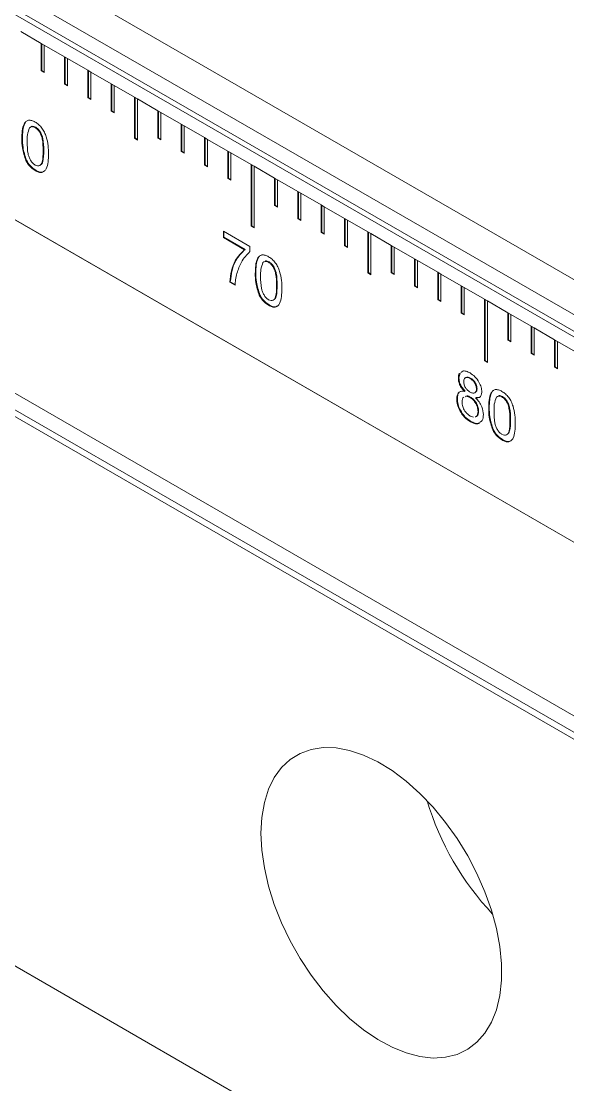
# Model space of a CAD drawing. Header units: inches. Extents: x 0.1 to 10.9, y 0 to 8.5.
# Drawn here: x 8.803 to 9.129, y 2.545 to 3.179 of the extents above; entities that cross this region are included whole.
import ezdxf

# ---------------------------------------------------------------- set-up
doc = ezdxf.new("R2010")
doc.units = ezdxf.units.IN
doc.header["$MEASUREMENT"] = 0

msp = doc.modelspace()

# ---------------------------------------------------------------- linework, layer by layer
at = {"color": 7, "linetype": 'Continuous', "lineweight": 18}
for p, q in [((10.08791, 2.47344), (8, 3.67877)), ((7.9703, 3.66163), (10.05821, 2.4563)), ((10.06131, 2.45809), (7.9734, 3.66341)), ((10.08791, 2.45258), (8, 3.65791)), ((7.9703, 3.53915), (10.05114, 2.3379)), ((10.05821, 2.33382), (7.9703, 3.53914)), ((10.06425, 2.21702), (7.97633, 3.42234)), ((10.06175, 2.21438), (7.97383, 3.41971)), ((10.0918, 2.21096), (8.00388, 3.41629)), ((8.81496, 3.16585), (8.80281, 3.17286)), ((8.81673, 3.16483), (8.81496, 3.16585)), ((8.81496, 3.16585), (8.81496, 3.14952)), ((8.81532, 3.16564), (8.81532, 3.14972)), ((8.82888, 3.15781), (8.81673, 3.16483)), ((8.81673, 3.14849), (8.81673, 3.16483)), ((8.83065, 3.15679), (8.82888, 3.15781)), ((8.82888, 3.15781), (8.82888, 3.14148)), ((8.82924, 3.15761), (8.82924, 3.14168)), ((8.8428, 3.14978), (8.83065, 3.15679)), ((8.83065, 3.14046), (8.83065, 3.15679)), ((8.81532, 3.14972), (8.81496, 3.14952)), ((8.81496, 3.14952), (8.81673, 3.14849)), ((8.81532, 3.14972), (8.81673, 3.1489)), ((8.84457, 3.14875), (8.8428, 3.14978)), ((8.8428, 3.14978), (8.8428, 3.13344)), ((8.84316, 3.14957), (8.84316, 3.13365)), ((8.85672, 3.14174), (8.84457, 3.14875)), ((8.84457, 3.13242), (8.84457, 3.14875)), ((8.82924, 3.14168), (8.82888, 3.14148)), ((8.82888, 3.14148), (8.83065, 3.14046)), ((8.82924, 3.14168), (8.83065, 3.14087)), ((8.85849, 3.14072), (8.85672, 3.14174)), ((8.85672, 3.14174), (8.85672, 3.12541)), ((8.85707, 3.14154), (8.85707, 3.12561)), ((8.87064, 3.1337), (8.85849, 3.14072)), ((8.85849, 3.12439), (8.85849, 3.14072)), ((8.84316, 3.13365), (8.8428, 3.13344)), ((8.8428, 3.13344), (8.84457, 3.13242)), ((8.84316, 3.13365), (8.84457, 3.13283)), ((8.87241, 3.13268), (8.87064, 3.1337)), ((8.87064, 3.1337), (8.87064, 3.10921)), ((8.87099, 3.1335), (8.87099, 3.10941)), ((8.88456, 3.12567), (8.87241, 3.13268)), ((8.87241, 3.10819), (8.87241, 3.13268)), ((8.85707, 3.12561), (8.85672, 3.12541)), ((8.85672, 3.12541), (8.85849, 3.12439)), ((8.85707, 3.12561), (8.85849, 3.1248)), ((8.88633, 3.12465), (8.88456, 3.12567)), ((8.88456, 3.12567), (8.88456, 3.10934)), ((8.88491, 3.12546), (8.88491, 3.10954)), ((8.89848, 3.11763), (8.88633, 3.12465)), ((8.88633, 3.10832), (8.88633, 3.12465)), ((8.81176, 3.11581), (8.81141, 3.11561)), ((8.90025, 3.11661), (8.89848, 3.11763)), ((8.89848, 3.11763), (8.89848, 3.1013)), ((8.89883, 3.11743), (8.89883, 3.10151)), ((8.9124, 3.1096), (8.90025, 3.11661)), ((8.90025, 3.10028), (8.90025, 3.11661)), ((8.87099, 3.10941), (8.87064, 3.10921)), ((8.87099, 3.10941), (8.87241, 3.1086)), ((8.88491, 3.10954), (8.88456, 3.10934)), ((8.88456, 3.10934), (8.88633, 3.10832)), ((8.88491, 3.10954), (8.88633, 3.10873)), ((8.91417, 3.10858), (8.9124, 3.1096)), ((8.9124, 3.1096), (8.9124, 3.09327)), ((8.91275, 3.10939), (8.91275, 3.09347)), ((8.80387, 3.10918), (8.80351, 3.10898)), ((8.87064, 3.10921), (8.87241, 3.10819)), ((8.92632, 3.10156), (8.91417, 3.10858)), ((8.91417, 3.09225), (8.91417, 3.10858)), ((8.81656, 3.10187), (8.81621, 3.10166)), ((8.89883, 3.10151), (8.89848, 3.1013)), ((8.89848, 3.1013), (8.90025, 3.10028)), ((8.89883, 3.10151), (8.90025, 3.10069)), ((8.92809, 3.10054), (8.92632, 3.10156)), ((8.92632, 3.10156), (8.92632, 3.08523)), ((8.92667, 3.10136), (8.92667, 3.08544)), ((8.94024, 3.09353), (8.92809, 3.10054)), ((8.92809, 3.08421), (8.92809, 3.10054)), ((10.06175, 1.88658), (7.97383, 3.0919)), ((8.80627, 3.09609), (8.80592, 3.09588)), ((8.91275, 3.09347), (8.9124, 3.09327)), ((8.9124, 3.09327), (8.91417, 3.09225)), ((8.91275, 3.09347), (8.91417, 3.09265)), ((8.94201, 3.09251), (8.94024, 3.09353)), ((8.94024, 3.09353), (8.94024, 3.05678)), ((8.94059, 3.09332), (8.94059, 3.05699)), ((8.95416, 3.08549), (8.94201, 3.09251)), ((8.94201, 3.05576), (8.94201, 3.09251)), ((8.8118, 3.09014), (8.81145, 3.08994)), ((8.92667, 3.08544), (8.92632, 3.08523)), ((8.92632, 3.08523), (8.92809, 3.08421)), ((8.92667, 3.08544), (8.92809, 3.08462)), ((8.95592, 3.08447), (8.95416, 3.08549)), ((8.95416, 3.08549), (8.95416, 3.06916)), ((8.95451, 3.08529), (8.95451, 3.06936)), ((8.96808, 3.07746), (8.95592, 3.08447)), ((8.95592, 3.06814), (8.95592, 3.08447)), ((8.96984, 3.07643), (8.96808, 3.07746)), ((8.96808, 3.07746), (8.96808, 3.06112)), ((8.96843, 3.07725), (8.96843, 3.06133)), ((8.982, 3.06942), (8.96984, 3.07643)), ((8.96984, 3.0601), (8.96984, 3.07643)), ((8.95451, 3.06936), (8.95416, 3.06916)), ((8.95416, 3.06916), (8.95592, 3.06814)), ((8.95451, 3.06936), (8.95592, 3.06855)), ((8.98376, 3.0684), (8.982, 3.06942)), ((8.982, 3.06942), (8.982, 3.05309)), ((8.98235, 3.06922), (8.98235, 3.05329)), ((8.99592, 3.06138), (8.98376, 3.0684)), ((8.98376, 3.05207), (8.98376, 3.0684)), ((8.96843, 3.06133), (8.96808, 3.06112)), ((8.96808, 3.06112), (8.96984, 3.0601)), ((8.96843, 3.06133), (8.96984, 3.06051)), ((8.99768, 3.06036), (8.99592, 3.06138)), ((8.99592, 3.06138), (8.99592, 3.04505)), ((8.99627, 3.06118), (8.99627, 3.04526)), ((9.00983, 3.05335), (8.99768, 3.06036)), ((8.99768, 3.04403), (8.99768, 3.06036)), ((8.92367, 3.05373), (8.93954, 3.04457)), ((8.92367, 3.05007), (8.92367, 3.05373)), ((8.92402, 3.05027), (8.92402, 3.05353)), ((8.94059, 3.05699), (8.94024, 3.05678)), ((8.94024, 3.05678), (8.94201, 3.05576)), ((8.94059, 3.05699), (8.94201, 3.05617)), ((8.98235, 3.05329), (8.982, 3.05309)), ((8.982, 3.05309), (8.98376, 3.05207)), ((8.98235, 3.05329), (8.98376, 3.05248)), ((9.0116, 3.05233), (9.00983, 3.05335)), ((9.00983, 3.05335), (9.00983, 3.02885)), ((9.01019, 3.05314), (9.01019, 3.02906)), ((9.02375, 3.04531), (9.0116, 3.05233)), ((9.0116, 3.02783), (9.0116, 3.05233)), ((8.92402, 3.05027), (8.92367, 3.05007)), ((8.93636, 3.04274), (8.92367, 3.05007)), ((8.93672, 3.04295), (8.92402, 3.05027)), ((8.93672, 3.04295), (8.93636, 3.04274)), ((8.93954, 3.04457), (8.93954, 3.04161)), ((8.99627, 3.04526), (8.99592, 3.04505)), ((8.99592, 3.04505), (8.99768, 3.04403)), ((8.99627, 3.04526), (8.99768, 3.04444)), ((9.02552, 3.04429), (9.02375, 3.04531)), ((9.02375, 3.04531), (9.02375, 3.02898)), ((9.02411, 3.04511), (9.02411, 3.02919)), ((9.03767, 3.03728), (9.02552, 3.04429)), ((9.02552, 3.02796), (9.02552, 3.04429)), ((8.95096, 3.03546), (8.95061, 3.03525)), ((9.03944, 3.03626), (9.03767, 3.03728)), ((9.03767, 3.03728), (9.03767, 3.02095)), ((9.03803, 3.03707), (9.03803, 3.02115)), ((9.05159, 3.02924), (9.03944, 3.03626)), ((9.03944, 3.01993), (9.03944, 3.03626)), ((8.94306, 3.02883), (8.94271, 3.02862)), ((9.01019, 3.02906), (9.00983, 3.02885)), ((9.00983, 3.02885), (9.0116, 3.02783)), ((9.01019, 3.02906), (9.0116, 3.02824)), ((9.02411, 3.02919), (9.02375, 3.02898)), ((9.02375, 3.02898), (9.02552, 3.02796)), ((9.02411, 3.02919), (9.02552, 3.02837)), ((9.05336, 3.02822), (9.05159, 3.02924)), ((9.05159, 3.02924), (9.05159, 3.01291)), ((9.05195, 3.02904), (9.05195, 3.01312)), ((9.06551, 3.02121), (9.05336, 3.02822)), ((9.05336, 3.01189), (9.05336, 3.02822)), ((8.92783, 3.02353), (8.92748, 3.02332)), ((8.93065, 3.02149), (8.92748, 3.02332)), ((8.93069, 3.02188), (8.92783, 3.02353)), ((8.95575, 3.02151), (8.9554, 3.02131)), ((9.03803, 3.02115), (9.03767, 3.02095)), ((9.03767, 3.02095), (9.03944, 3.01993)), ((9.03803, 3.02115), (9.03944, 3.02033)), ((9.06728, 3.02019), (9.06551, 3.02121)), ((9.06551, 3.02121), (9.06551, 3.00488)), ((9.06587, 3.021), (9.06587, 3.00508)), ((8.94547, 3.01573), (8.94511, 3.01553)), ((9.07943, 3.01317), (9.06728, 3.02019)), ((9.06728, 3.00386), (9.06728, 3.02019)), ((8.95099, 3.00979), (8.95064, 3.00958)), ((9.05195, 3.01312), (9.05159, 3.01291)), ((9.05159, 3.01291), (9.05336, 3.01189)), ((9.05195, 3.01312), (9.05336, 3.0123)), ((9.0812, 3.01215), (9.07943, 3.01317)), ((9.07943, 3.01317), (9.07943, 2.97643)), ((9.07979, 3.01297), (9.07979, 2.97663)), ((9.09335, 3.00514), (9.0812, 3.01215)), ((9.0812, 2.97541), (9.0812, 3.01215)), ((9.06587, 3.00508), (9.06551, 3.00488)), ((9.06551, 3.00488), (9.06728, 3.00386)), ((9.06587, 3.00508), (9.06728, 3.00426)), ((9.09512, 3.00412), (9.09335, 3.00514)), ((9.09335, 3.00514), (9.09335, 2.9888)), ((9.0937, 3.00493), (9.0937, 2.98901)), ((9.10727, 2.9971), (9.09512, 3.00412)), ((9.09512, 2.98778), (9.09512, 3.00412)), ((9.10904, 2.99608), (9.10727, 2.9971)), ((9.10727, 2.9971), (9.10727, 2.98077)), ((9.10762, 2.9969), (9.10762, 2.98097)), ((9.12119, 2.98906), (9.10904, 2.99608)), ((9.10904, 2.97975), (9.10904, 2.99608)), ((9.0937, 2.98901), (9.09335, 2.9888)), ((9.09335, 2.9888), (9.09512, 2.98778)), ((9.0937, 2.98901), (9.09512, 2.98819)), ((9.12296, 2.98804), (9.12119, 2.98906)), ((9.12119, 2.98906), (9.12119, 2.97273)), ((9.12154, 2.98886), (9.12154, 2.97294)), ((9.13511, 2.98103), (9.12296, 2.98804)), ((9.12296, 2.97171), (9.12296, 2.98804)), ((9.07979, 2.97663), (9.07943, 2.97643)), ((9.07943, 2.97643), (9.0812, 2.97541)), ((9.07979, 2.97663), (9.0812, 2.97581)), ((9.10762, 2.98097), (9.10727, 2.98077)), ((9.10727, 2.98077), (9.10904, 2.97975)), ((9.10762, 2.98097), (9.10904, 2.98016)), ((9.12154, 2.97294), (9.12119, 2.97273)), ((9.12119, 2.97273), (9.12296, 2.97171)), ((9.12154, 2.97294), (9.12296, 2.97212)), ((9.06417, 2.96619), (9.06382, 2.96599)), ((9.06417, 2.96619), (9.06483, 2.96907)), ((9.07115, 2.96607), (9.0708, 2.96587)), ((9.06792, 2.95833), (9.06756, 2.95813)), ((9.07496, 2.95977), (9.0746, 2.95957)), ((9.06322, 2.95378), (9.06286, 2.95358)), ((9.07108, 2.95475), (9.07073, 2.95455)), ((9.07446, 2.95455), (9.07411, 2.95435)), ((9.09015, 2.9551), (9.0898, 2.9549)), ((9.07591, 2.94641), (9.07556, 2.94621)), ((9.08226, 2.94847), (9.0819, 2.94827)), ((9.07115, 2.94042), (9.0708, 2.94022)), ((9.07082, 2.9435), (9.07288, 2.94273)), ((9.09495, 2.94116), (9.09459, 2.94095)), ((9.08466, 2.93538), (9.08431, 2.93517)), ((9.09019, 2.92943), (9.08983, 2.92923))]:
    msp.add_line(p, q, dxfattribs=at)
at = {"color": 7, "linetype": 'Continuous', "lineweight": 18, "flags": 128}
msp.add_lwpolyline([(8.9461, 2.69452), (8.94661, 2.68443), (8.94811, 2.6739), (8.9506, 2.66307), (8.95402, 2.65211), (8.95835, 2.64116), (8.96351, 2.63037), (8.96943, 2.61991), (8.97603, 2.60991), (8.98323, 2.60051), (8.9909, 2.59186), (8.99896, 2.58406), (9.00728, 2.57724), (9.01575, 2.57148), (9.02425, 2.56686), (9.03266, 2.56346), (9.04086, 2.56131), (9.04874, 2.56045), (9.05619, 2.56089), (9.0631, 2.56263), (9.06937, 2.56563), (9.07492, 2.56987), (9.07967, 2.57527), (9.08356, 2.58176), (9.08652, 2.58926), (9.08852, 2.59765), (9.08952, 2.60682), (9.08952, 2.61664), (9.08852, 2.62697), (9.08652, 2.63767), (9.08356, 2.64858), (9.07967, 2.65956), (9.07492, 2.67045), (9.06937, 2.68109), (9.0631, 2.69134), (9.05619, 2.70106), (9.04874, 2.7101), (9.04086, 2.71834), (9.03266, 2.72566), (9.02425, 2.73196), (9.01575, 2.73716), (9.00728, 2.74118), (8.99896, 2.74396), (8.9909, 2.74547), (8.98323, 2.74567), (8.97603, 2.74458), (8.96943, 2.74221), (8.96351, 2.73858), (8.95835, 2.73376), (8.95402, 2.7278), (8.9506, 2.72079), (8.94811, 2.71283), (8.94661, 2.70404), (8.9461, 2.69452)], dxfattribs=at)
at = {"color": 7, "linetype": 'Continuous', "lineweight": 18}
msp.add_arc((9.20816, 2.76294), 0.17016, 196.72757, 223.26705, dxfattribs=at)
for points, knots in [([(8.80351, 3.10898), (8.80355, 3.11057), (8.80363, 3.11376), (8.80443, 3.11729), (8.80582, 3.11932), (8.80737, 3.12012), (8.80934, 3.11995), (8.81074, 3.11924), (8.81145, 3.11888)], [0, 0, 0, 0, 0.25049, 0.500349, 0.625423, 0.750205, 0.87498, 1, 1, 1, 1]), ([(8.80387, 3.10918), (8.8039, 3.11079), (8.80396, 3.11399), (8.80484, 3.1174), (8.80582, 3.11921), (8.80643, 3.11949), (8.80652, 3.11953)], [0, 0, 0, 0, 0.387577, 0.774179, 0.967703, 1, 1, 1, 1]), ([(8.81141, 3.11561), (8.81068, 3.11591), (8.80937, 3.11646), (8.8085, 3.11583), (8.80812, 3.11555)], [0, 0, 0, 0, 0.55834, 1, 1, 1, 1]), ([(8.81176, 3.11581), (8.81103, 3.11612), (8.80972, 3.11666), (8.80886, 3.11603), (8.80847, 3.11575)], [0, 0, 0, 0, 0.55834, 1, 1, 1, 1]), ([(8.81621, 3.10166), (8.81618, 3.10402), (8.81616, 3.10697), (8.81516, 3.11087), (8.81421, 3.1128), (8.81293, 3.11456), (8.81192, 3.11526), (8.81141, 3.11561)], [0, 0, 0, 0, 0.500352, 0.625529, 0.750516, 0.875255, 1, 1, 1, 1]), ([(8.81145, 3.11888), (8.81215, 3.11843), (8.81355, 3.11751), (8.81552, 3.11541), (8.8171, 3.11283), (8.81839, 3.10919), (8.81931, 3.10472), (8.81936, 3.10145), (8.81938, 3.09982)], [0, 0, 0, 0, 0.125029, 0.249925, 0.374638, 0.499699, 0.749582, 1, 1, 1, 1]), ([(8.81656, 3.10187), (8.81654, 3.10422), (8.81651, 3.10717), (8.81551, 3.11108), (8.81457, 3.11301), (8.81328, 3.11477), (8.81227, 3.11546), (8.81176, 3.11581)], [0, 0, 0, 0, 0.500352, 0.625529, 0.750516, 0.875255, 1, 1, 1, 1]), ([(8.80812, 3.11555), (8.8076, 3.11418), (8.80668, 3.11173), (8.80668, 3.10856), (8.80669, 3.10716)], [0, 0, 0, 0, 0.558062, 1, 1, 1, 1]), ([(8.80592, 3.09588), (8.80507, 3.09845), (8.80356, 3.10304), (8.80353, 3.10716), (8.80351, 3.10898)], [0, 0, 0, 0, 0.557973, 1, 1, 1, 1]), ([(8.80627, 3.09609), (8.80543, 3.09865), (8.80392, 3.10325), (8.80388, 3.10736), (8.80387, 3.10918)], [0, 0, 0, 0, 0.557973, 1, 1, 1, 1]), ([(8.80669, 3.10716), (8.80671, 3.10481), (8.80674, 3.10188), (8.80771, 3.09798), (8.80867, 3.09606), (8.80993, 3.09429), (8.81094, 3.09359), (8.81145, 3.09324)], [0, 0, 0, 0, 0.500363, 0.625568, 0.750538, 0.875304, 1, 1, 1, 1]), ([(8.81145, 3.09324), (8.81195, 3.09301), (8.81296, 3.09255), (8.81422, 3.09286), (8.81518, 3.09367), (8.81615, 3.09645), (8.81618, 3.09935), (8.81621, 3.10166)], [0, 0, 0, 0, 0.124658, 0.249391, 0.374377, 0.49959, 1, 1, 1, 1]), ([(8.81938, 3.09982), (8.81934, 3.09823), (8.81927, 3.09504), (8.81846, 3.09152), (8.81707, 3.0895), (8.81552, 3.0887), (8.81355, 3.08887), (8.81215, 3.08958), (8.81145, 3.08994)], [0, 0, 0, 0, 0.250473, 0.500354, 0.625397, 0.750179, 0.874971, 1, 1, 1, 1]), ([(8.81494, 3.09351), (8.81512, 3.09365), (8.81564, 3.09403), (8.81645, 3.09672), (8.81651, 3.09958), (8.81656, 3.10187)], [0, 0, 0, 0, 0.09963, 0.279831, 1, 1, 1, 1]), ([(8.81145, 3.08994), (8.81026, 3.09074), (8.80813, 3.09218), (8.80659, 3.09475), (8.80592, 3.09588)], [0, 0, 0, 0, 0.559716, 1, 1, 1, 1]), ([(8.8118, 3.09014), (8.81061, 3.09095), (8.80848, 3.09239), (8.80695, 3.09496), (8.80627, 3.09609)], [0, 0, 0, 0, 0.559716, 1, 1, 1, 1]), ([(8.8171, 3.0897), (8.81669, 3.08944), (8.8158, 3.08887), (8.81389, 3.08908), (8.8125, 3.08979), (8.8118, 3.09014)], [0, 0, 0, 0, 0.297466, 0.6484, 1, 1, 1, 1]), ([(8.92748, 3.02332), (8.92774, 3.02568), (8.92827, 3.03039), (8.93096, 3.03741), (8.93432, 3.04072), (8.93636, 3.04274)], [0, 0, 0, 0, 0.280065, 0.560409, 1, 1, 1, 1]), ([(8.92783, 3.02353), (8.9281, 3.02588), (8.92863, 3.03059), (8.93132, 3.03761), (8.93467, 3.04092), (8.93672, 3.04295)], [0, 0, 0, 0, 0.280065, 0.560409, 1, 1, 1, 1]), ([(8.93954, 3.04161), (8.93766, 3.03967), (8.93431, 3.03622), (8.93253, 3.03095), (8.93175, 3.02863)], [0, 0, 0, 0, 0.55964, 1, 1, 1, 1]), ([(8.94271, 3.02862), (8.94275, 3.03022), (8.94282, 3.0334), (8.94362, 3.03694), (8.94502, 3.03896), (8.94657, 3.03976), (8.94854, 3.0396), (8.94994, 3.03889), (8.95064, 3.03853)], [0, 0, 0, 0, 0.25049, 0.500349, 0.625423, 0.750205, 0.87498, 1, 1, 1, 1]), ([(8.94306, 3.02883), (8.9431, 3.03043), (8.94317, 3.03362), (8.944, 3.0371), (8.94521, 3.03905), (8.94609, 3.0394), (8.94643, 3.03953)], [0, 0, 0, 0, 0.355413, 0.709932, 0.887396, 1, 1, 1, 1]), ([(8.94731, 3.03519), (8.9468, 3.03382), (8.94587, 3.03137), (8.94588, 3.0282), (8.94588, 3.0268)], [0, 0, 0, 0, 0.558062, 1, 1, 1, 1]), ([(8.95061, 3.03525), (8.94987, 3.03556), (8.94857, 3.0361), (8.9477, 3.03547), (8.94731, 3.03519)], [0, 0, 0, 0, 0.55834, 1, 1, 1, 1]), ([(8.95096, 3.03546), (8.95021, 3.03582), (8.94929, 3.03626), (8.94868, 3.0359), (8.94857, 3.03584)], [0, 0, 0, 0, 0.823299, 1, 1, 1, 1]), ([(8.9554, 3.02131), (8.95538, 3.02366), (8.95535, 3.02661), (8.95435, 3.03052), (8.95341, 3.03245), (8.95212, 3.03421), (8.95111, 3.0349), (8.95061, 3.03525)], [0, 0, 0, 0, 0.500352, 0.625529, 0.750516, 0.875255, 1, 1, 1, 1]), ([(8.95064, 3.03853), (8.95134, 3.03807), (8.95274, 3.03716), (8.95471, 3.03506), (8.95629, 3.03248), (8.95758, 3.02884), (8.95851, 3.02436), (8.95855, 3.0211), (8.95857, 3.01947)], [0, 0, 0, 0, 0.125029, 0.249925, 0.374638, 0.499699, 0.749582, 1, 1, 1, 1]), ([(8.95575, 3.02151), (8.95573, 3.02387), (8.9557, 3.02681), (8.95471, 3.03072), (8.95376, 3.03265), (8.95248, 3.03441), (8.95147, 3.03511), (8.95096, 3.03546)], [0, 0, 0, 0, 0.500352, 0.625529, 0.750516, 0.875255, 1, 1, 1, 1]), ([(8.93175, 3.02863), (8.93145, 3.02736), (8.93092, 3.02511), (8.93073, 3.0226), (8.93065, 3.02149)], [0, 0, 0, 0, 0.55991, 1, 1, 1, 1]), ([(8.94511, 3.01553), (8.94427, 3.01809), (8.94276, 3.02269), (8.94272, 3.0268), (8.94271, 3.02862)], [0, 0, 0, 0, 0.557973, 1, 1, 1, 1]), ([(8.94547, 3.01573), (8.94462, 3.0183), (8.94311, 3.02289), (8.94308, 3.02701), (8.94306, 3.02883)], [0, 0, 0, 0, 0.557973, 1, 1, 1, 1]), ([(8.94588, 3.0268), (8.94591, 3.02446), (8.94594, 3.02152), (8.9469, 3.01762), (8.94786, 3.01571), (8.94912, 3.01393), (8.95014, 3.01323), (8.95064, 3.01288)], [0, 0, 0, 0, 0.500363, 0.625568, 0.750538, 0.875304, 1, 1, 1, 1]), ([(8.95064, 3.01288), (8.95114, 3.01265), (8.95215, 3.01219), (8.95341, 3.01251), (8.95438, 3.01331), (8.95534, 3.01609), (8.95537, 3.01899), (8.9554, 3.02131)], [0, 0, 0, 0, 0.1246576, 0.2493906, 0.3743768, 0.4995896, 1, 1, 1, 1]), ([(8.95413, 3.01316), (8.95432, 3.01329), (8.95483, 3.01368), (8.95565, 3.01636), (8.95571, 3.01922), (8.95575, 3.02151)], [0, 0, 0, 0, 0.09963, 0.279831, 1, 1, 1, 1]), ([(8.95064, 3.00958), (8.94945, 3.01039), (8.94732, 3.01183), (8.94579, 3.0144), (8.94511, 3.01553)], [0, 0, 0, 0, 0.5597157, 1, 1, 1, 1]), ([(8.95099, 3.00979), (8.9498, 3.01059), (8.94768, 3.01203), (8.94614, 3.0146), (8.94547, 3.01573)], [0, 0, 0, 0, 0.5597157, 1, 1, 1, 1]), ([(8.95857, 3.01947), (8.95854, 3.01787), (8.95846, 3.01469), (8.95766, 3.01116), (8.95626, 3.00914), (8.95471, 3.00834), (8.95274, 3.00851), (8.95134, 3.00923), (8.95064, 3.00958)], [0, 0, 0, 0, 0.250473, 0.500354, 0.625397, 0.750179, 0.874971, 1, 1, 1, 1]), ([(8.95558, 3.00899), (8.95539, 3.00889), (8.95471, 3.00849), (8.95308, 3.00875), (8.95169, 3.00944), (8.95099, 3.00979)], [0, 0, 0, 0, 0.159015, 0.579109, 1, 1, 1, 1]), ([(9.06534, 2.9695), (9.06567, 2.96981), (9.06646, 2.97056), (9.06847, 2.97033), (9.07, 2.96957), (9.07076, 2.96919)], [0, 0, 0, 0, 0.2577431, 0.6284278, 1, 1, 1, 1]), ([(9.06382, 2.96599), (9.06383, 2.96718), (9.06385, 2.96843), (9.06453, 2.96891), (9.06455, 2.96893)], [0, 0, 0, 0, 0.96168, 1, 1, 1, 1]), ([(9.06756, 2.95813), (9.06699, 2.95874), (9.06584, 2.95996), (9.06458, 2.96213), (9.06391, 2.96424), (9.06385, 2.9654), (9.06382, 2.96599)], [0, 0, 0, 0, 0.28031, 0.559637, 0.779691, 1, 1, 1, 1]), ([(9.06792, 2.95833), (9.06734, 2.95894), (9.06619, 2.96016), (9.06493, 2.96234), (9.06426, 2.96444), (9.0642, 2.96561), (9.06417, 2.96619)], [0, 0, 0, 0, 0.28031, 0.559637, 0.779691, 1, 1, 1, 1]), ([(9.0708, 2.96587), (9.07026, 2.96613), (9.06919, 2.96667), (9.0679, 2.96643), (9.06712, 2.96552), (9.06703, 2.9646), (9.06699, 2.96414)], [0, 0, 0, 0, 0.2803176, 0.5592519, 0.7796428, 1, 1, 1, 1]), ([(9.06699, 2.96414), (9.06705, 2.96346), (9.06716, 2.96211), (9.06819, 2.96006), (9.06952, 2.95862), (9.07039, 2.95806), (9.07083, 2.95779)], [0, 0, 0, 0, 0.27995, 0.558884, 0.779055, 1, 1, 1, 1]), ([(9.07115, 2.96607), (9.07062, 2.96633), (9.06956, 2.96684), (9.06844, 2.96677), (9.06811, 2.96631), (9.06805, 2.96623)], [0, 0, 0, 0, 0.450051, 0.897881, 1, 1, 1, 1]), ([(9.07076, 2.96919), (9.07175, 2.96852), (9.07373, 2.9672), (9.07608, 2.96399), (9.07755, 2.96066), (9.0777, 2.95878), (9.07778, 2.95783)], [0, 0, 0, 0, 0.280359, 0.559715, 0.779841, 1, 1, 1, 1]), ([(9.0746, 2.95957), (9.07454, 2.96024), (9.07441, 2.96158), (9.07338, 2.96358), (9.07209, 2.96504), (9.07123, 2.96559), (9.0708, 2.96587)], [0, 0, 0, 0, 0.279734, 0.559144, 0.779264, 1, 1, 1, 1]), ([(9.07496, 2.95977), (9.07489, 2.96044), (9.07477, 2.96178), (9.07373, 2.96379), (9.07244, 2.96524), (9.07158, 2.96579), (9.07115, 2.96607)], [0, 0, 0, 0, 0.279734, 0.559144, 0.779264, 1, 1, 1, 1]), ([(9.06286, 2.95358), (9.06292, 2.95447), (9.06304, 2.95624), (9.06417, 2.95788), (9.06578, 2.95848), (9.06697, 2.95824), (9.06756, 2.95813)], [0, 0, 0, 0, 0.280153, 0.559415, 0.779571, 1, 1, 1, 1]), ([(9.06322, 2.95378), (9.06328, 2.95466), (9.06341, 2.95641), (9.06428, 2.95793), (9.06513, 2.95817), (9.06534, 2.95823)], [0, 0, 0, 0, 0.42997, 0.858574, 1, 1, 1, 1]), ([(9.07083, 2.95779), (9.07137, 2.95751), (9.07245, 2.95697), (9.07373, 2.95723), (9.07449, 2.95817), (9.07457, 2.9591), (9.0746, 2.95957)], [0, 0, 0, 0, 0.280454, 0.559262, 0.779594, 1, 1, 1, 1]), ([(9.07778, 2.95783), (9.07772, 2.95716), (9.07762, 2.95582), (9.07642, 2.95428), (9.07498, 2.95432), (9.07411, 2.95435)], [0, 0, 0, 0, 0.280646, 0.560877, 1, 1, 1, 1]), ([(9.07426, 2.95783), (9.07445, 2.95801), (9.07489, 2.95846), (9.07493, 2.95929), (9.07496, 2.95977)], [0, 0, 0, 0, 0.425096, 1, 1, 1, 1]), ([(9.0819, 2.94827), (9.08194, 2.94986), (9.08202, 2.95305), (9.08282, 2.95658), (9.08421, 2.95861), (9.08576, 2.95941), (9.08773, 2.95924), (9.08913, 2.95853), (9.08983, 2.95817)], [0, 0, 0, 0, 0.25049, 0.500349, 0.625423, 0.750205, 0.87498, 1, 1, 1, 1]), ([(9.08226, 2.94847), (9.08229, 2.95008), (9.08235, 2.95328), (9.08323, 2.95669), (9.08421, 2.9585), (9.08482, 2.95878), (9.08491, 2.95882)], [0, 0, 0, 0, 0.387577, 0.774179, 0.967703, 1, 1, 1, 1]), ([(9.08983, 2.95817), (9.09054, 2.95772), (9.09194, 2.9568), (9.09391, 2.9547), (9.09549, 2.95212), (9.09678, 2.94848), (9.0977, 2.94401), (9.09774, 2.94074), (9.09777, 2.93911)], [0, 0, 0, 0, 0.125029, 0.249925, 0.374638, 0.499699, 0.749582, 1, 1, 1, 1]), ([(9.0708, 2.94022), (9.06964, 2.941), (9.06732, 2.94257), (9.06465, 2.94641), (9.06309, 2.95031), (9.06294, 2.95249), (9.06286, 2.95358)], [0, 0, 0, 0, 0.2801306, 0.5593352, 0.7795226, 1, 1, 1, 1]), ([(9.07115, 2.94042), (9.06999, 2.94121), (9.06768, 2.94277), (9.065, 2.94662), (9.06344, 2.95051), (9.06329, 2.95269), (9.06322, 2.95378)], [0, 0, 0, 0, 0.2801306, 0.5593352, 0.7795226, 1, 1, 1, 1]), ([(9.06708, 2.9548), (9.06706, 2.9548), (9.06661, 2.95466), (9.06619, 2.95359), (9.06609, 2.95241), (9.06604, 2.95182)], [0, 0, 0, 0, 0.0161329, 0.5076775, 1, 1, 1, 1]), ([(9.06604, 2.95182), (9.0661, 2.95095), (9.06623, 2.94923), (9.06746, 2.94657), (9.06915, 2.94466), (9.07026, 2.94389), (9.07082, 2.9435)], [0, 0, 0, 0, 0.2805217, 0.5585057, 0.7792325, 1, 1, 1, 1]), ([(9.07073, 2.95455), (9.07, 2.95494), (9.06891, 2.95552), (9.06812, 2.95516), (9.06786, 2.95504)], [0, 0, 0, 0, 0.667359, 1, 1, 1, 1]), ([(9.07108, 2.95475), (9.07035, 2.95514), (9.06927, 2.95573), (9.06847, 2.95537), (9.06821, 2.95525)], [0, 0, 0, 0, 0.667359, 1, 1, 1, 1]), ([(9.07556, 2.94621), (9.07549, 2.94708), (9.07535, 2.94882), (9.07408, 2.95147), (9.07242, 2.95344), (9.07129, 2.95418), (9.07073, 2.95455)], [0, 0, 0, 0, 0.279962, 0.559307, 0.779355, 1, 1, 1, 1]), ([(9.07591, 2.94641), (9.07584, 2.94728), (9.0757, 2.94902), (9.07444, 2.95167), (9.07277, 2.95364), (9.07165, 2.95438), (9.07108, 2.95475)], [0, 0, 0, 0, 0.279962, 0.559307, 0.779355, 1, 1, 1, 1]), ([(9.07411, 2.95435), (9.07484, 2.95358), (9.07631, 2.95203), (9.0783, 2.94838), (9.07857, 2.94586), (9.07873, 2.94432)], [0, 0, 0, 0, 0.281222, 0.56178, 1, 1, 1, 1]), ([(9.07704, 2.95512), (9.07699, 2.95504), (9.07645, 2.9543), (9.07541, 2.95443), (9.07446, 2.95455)], [0, 0, 0, 0, 0.099208, 1, 1, 1, 1]), ([(9.08651, 2.95484), (9.08599, 2.95347), (9.08507, 2.95102), (9.08507, 2.94785), (9.08508, 2.94645)], [0, 0, 0, 0, 0.558062, 1, 1, 1, 1]), ([(9.0898, 2.9549), (9.08907, 2.9552), (9.08776, 2.95575), (9.08689, 2.95512), (9.08651, 2.95484)], [0, 0, 0, 0, 0.55834, 1, 1, 1, 1]), ([(9.09015, 2.9551), (9.0894, 2.95546), (9.08849, 2.9559), (9.08787, 2.95555), (9.08776, 2.95548)], [0, 0, 0, 0, 0.8232987, 1, 1, 1, 1]), ([(9.09459, 2.94095), (9.09457, 2.94331), (9.09454, 2.94625), (9.09355, 2.95016), (9.0926, 2.95209), (9.09132, 2.95385), (9.09031, 2.95455), (9.0898, 2.9549)], [0, 0, 0, 0, 0.500352, 0.625529, 0.750516, 0.875255, 1, 1, 1, 1]), ([(9.09495, 2.94116), (9.09493, 2.94351), (9.0949, 2.94646), (9.0939, 2.95037), (9.09296, 2.9523), (9.09167, 2.95406), (9.09066, 2.95475), (9.09015, 2.9551)], [0, 0, 0, 0, 0.500352, 0.625529, 0.750516, 0.875255, 1, 1, 1, 1]), ([(9.0738, 2.943), (9.07406, 2.94305), (9.0748, 2.94317), (9.07542, 2.94439), (9.07551, 2.9456), (9.07556, 2.94621)], [0, 0, 0, 0, 0.22305, 0.611109, 1, 1, 1, 1]), ([(9.07415, 2.9432), (9.07442, 2.94325), (9.07515, 2.94338), (9.07577, 2.9446), (9.07586, 2.94581), (9.07591, 2.94641)], [0, 0, 0, 0, 0.22305, 0.611109, 1, 1, 1, 1]), ([(9.07873, 2.94432), (9.07864, 2.94301), (9.0785, 2.94094), (9.07722, 2.94015), (9.07675, 2.93986)], [0, 0, 0, 0, 0.632094, 1, 1, 1, 1]), ([(9.08431, 2.93517), (9.08346, 2.93774), (9.08195, 2.94233), (9.08192, 2.94645), (9.0819, 2.94827)], [0, 0, 0, 0, 0.557973, 1, 1, 1, 1]), ([(9.08466, 2.93538), (9.08382, 2.93794), (9.0823, 2.94254), (9.08227, 2.94665), (9.08226, 2.94847)], [0, 0, 0, 0, 0.557973, 1, 1, 1, 1]), ([(9.08508, 2.94645), (9.0851, 2.9441), (9.08513, 2.94117), (9.08609, 2.93727), (9.08706, 2.93535), (9.08832, 2.93358), (9.08933, 2.93288), (9.08983, 2.93253)], [0, 0, 0, 0, 0.500363, 0.625568, 0.750538, 0.875304, 1, 1, 1, 1]), ([(9.07613, 2.93934), (9.07604, 2.93925), (9.0754, 2.93867), (9.07345, 2.93895), (9.07168, 2.93979), (9.0708, 2.94022)], [0, 0, 0, 0, 0.0759816, 0.537434, 1, 1, 1, 1]), ([(9.07649, 2.93954), (9.0764, 2.93946), (9.07576, 2.93887), (9.0738, 2.93915), (9.07203, 2.94), (9.07115, 2.94042)], [0, 0, 0, 0, 0.0759816, 0.537434, 1, 1, 1, 1]), ([(9.08983, 2.93253), (9.09034, 2.9323), (9.09135, 2.93184), (9.09261, 2.93215), (9.09357, 2.93296), (9.09454, 2.93574), (9.09457, 2.93864), (9.09459, 2.94095)], [0, 0, 0, 0, 0.124658, 0.249391, 0.374377, 0.49959, 1, 1, 1, 1]), ([(9.09777, 2.93911), (9.09773, 2.93752), (9.09766, 2.93433), (9.09685, 2.93081), (9.09545, 2.92879), (9.09391, 2.92799), (9.09194, 2.92816), (9.09054, 2.92887), (9.08983, 2.92923)], [0, 0, 0, 0, 0.250473, 0.500354, 0.625397, 0.750179, 0.874971, 1, 1, 1, 1]), ([(9.09333, 2.9328), (9.09351, 2.93294), (9.09403, 2.93332), (9.09484, 2.93601), (9.0949, 2.93887), (9.09495, 2.94116)], [0, 0, 0, 0, 0.09963, 0.279831, 1, 1, 1, 1]), ([(9.08983, 2.92923), (9.08864, 2.93003), (9.08652, 2.93147), (9.08498, 2.93404), (9.08431, 2.93517)], [0, 0, 0, 0, 0.5597157, 1, 1, 1, 1]), ([(9.09019, 2.92943), (9.089, 2.93024), (9.08687, 2.93168), (9.08534, 2.93425), (9.08466, 2.93538)], [0, 0, 0, 0, 0.5597157, 1, 1, 1, 1]), ([(9.09549, 2.92899), (9.09508, 2.92873), (9.09419, 2.92816), (9.09228, 2.92837), (9.09089, 2.92908), (9.09019, 2.92943)], [0, 0, 0, 0, 0.297466, 0.6484, 1, 1, 1, 1])]:
    msp.add_open_spline(points, degree=3, knots=knots, dxfattribs=at)

doc.saveas('drawing.dxf')
